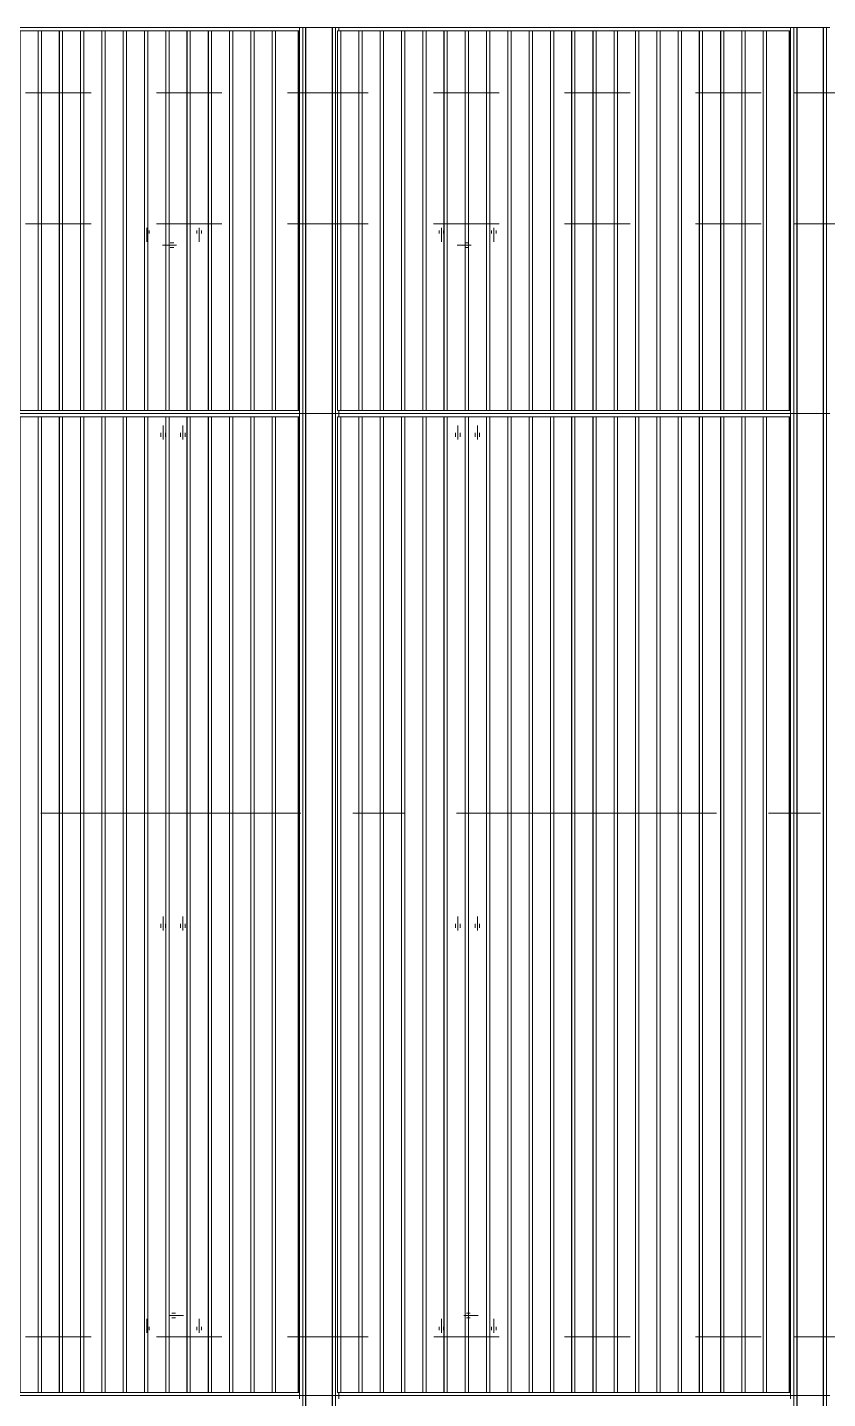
# Model space of a CAD drawing. Header units: millimetres. Extents: x -220592 to 404889, y -217665 to 38245.
# Drawn here: x -902.9 to -878.46, y -1472.79 to -1430.9 of the extents above; entities that cross this region are included whole.
import ezdxf

# ---------------------------------------------------------------- set-up
doc = ezdxf.new("R2010")
doc.units = ezdxf.units.MM
doc.linetypes.add('XKITLINE00', pattern=[0])
doc.linetypes.add('XKITLINE02', pattern=[4, 2, -2])
doc.layers.add('000 - 0_HIDE_OBJ_FRAMING_DEF_SUB_1', color=7, linetype='Continuous')
for name, color, linetype, lineweight in [('Bolt', 7, 'Continuous', 0), ('Part', 7, 'Continuous', 0), ('S-GRID', 7, 'Continuous', 0)]:
    doc.layers.add(name, color=color, linetype=linetype, lineweight=lineweight)

# ---------------------------------------------------------------- blocks, each defined once
blk = doc.blocks.new('*A5169')
at = {"layer": 'S-GRID', "color": 7, "linetype": 'XKITLINE00', "lineweight": 0}
for p, q in [((-91.382288, -21.823645), (-83.444788, -21.823645)), ((-81.857288, -21.823645), (-80.269788, -21.823645)), ((-78.682288, -21.823645), (-70.744788, -21.823645)), ((-69.157288, -21.823645), (-67.569788, -21.823645))]:
    blk.add_line(p, q, dxfattribs=at)
blk = doc.blocks.new('*A5170')
at = {"layer": 'S-GRID', "color": 7, "linetype": 'XKITLINE00', "lineweight": 0}
for p, q in [((-91.382288, -45.823645), (-83.444788, -45.823645)), ((-81.857288, -45.823645), (-80.269788, -45.823645)), ((-78.682288, -45.823645), (-70.744788, -45.823645)), ((-69.157288, -45.823645), (-67.569788, -45.823645))]:
    blk.add_line(p, q, dxfattribs=at)
blk = doc.blocks.new('*A5188')
at = {"layer": '000 - 0_HIDE_OBJ_FRAMING_DEF_SUB_1', "color": 7, "linetype": 'XKITLINE02', "lineweight": 0}
for p, q in [((-111.850241, -61.823645), (-83.384438, -61.823645)), ((-83.384195, -61.823645), (-68.384438, -61.823645)), ((-68.384195, -61.823645), (-53.384438, -61.823645))]:
    blk.add_line(p, q, dxfattribs=at)
at = {"layer": '000 - 0_HIDE_OBJ_FRAMING_DEF_SUB_1', "color": 7, "linetype": 'XKITLINE00', "lineweight": 0}
for p, q in [((-83.384438, -61.823645), (-83.384195, -61.823645)), ((-68.384438, -61.823645), (-68.384195, -61.823645))]:
    blk.add_line(p, q, dxfattribs=at)
blk = doc.blocks.new('*A5189')
at = {"layer": '000 - 0_HIDE_OBJ_FRAMING_DEF_SUB_1', "color": 7, "linetype": 'XKITLINE02', "lineweight": 0}
for p, q in [((-111.850241, -23.823645), (-83.384543, -23.823645)), ((-83.3843, -23.823645), (-68.384543, -23.823645)), ((-68.3843, -23.823645), (-53.384543, -23.823645)), ((-111.850241, -27.823645), (-83.384543, -27.823645)), ((-83.3843, -27.823645), (-68.384543, -27.823645)), ((-68.3843, -27.823645), (-53.384543, -27.823645))]:
    blk.add_line(p, q, dxfattribs=at)
at = {"layer": '000 - 0_HIDE_OBJ_FRAMING_DEF_SUB_1', "color": 7, "linetype": 'XKITLINE00', "lineweight": 0}
for p, q in [((-83.384543, -23.823645), (-83.3843, -23.823645)), ((-68.384543, -23.823645), (-68.3843, -23.823645)), ((-83.384543, -27.823645), (-83.3843, -27.823645)), ((-68.384543, -27.823645), (-68.3843, -27.823645))]:
    blk.add_line(p, q, dxfattribs=at)
blk = doc.blocks.new('*A5191')
at = {"layer": '000 - 0_HIDE_OBJ_FRAMING_DEF_SUB_1', "color": 7, "linetype": 'XKITLINE00', "lineweight": 0}
blk.add_line((-83.384543, -23.823645), (-83.3843, -23.823645), dxfattribs=at)
blk = doc.blocks.new('*A5264')
at = {"layer": 'Part', "color": 7, "linetype": 'XKITLINE00', "lineweight": 0}
for p, q in [((-68.484438, -63.623645), (-68.285062, -63.623645)), ((-68.384543, -86.323645), (-68.384543, -63.623645)), ((-68.384438, -63.623645), (-68.3843, -63.623645)), ((-68.3843, -86.323645), (-68.3843, -63.623645)), ((-68.2943, -86.323645), (-68.2943, -63.623645)), ((-68.288745, -86.323645), (-68.288745, -63.623645)), ((-68.285062, -86.323645), (-68.285062, -63.623645)), ((-68.284316, -63.623645), (-68.284957, -63.623645)), ((-68.284957, -63.623645), (-68.284316, -63.623645)), ((-68.284957, -63.623645), (-67.3843, -63.623645)), ((-68.284316, -86.323645), (-68.284316, -63.623645)), ((-67.484302, -86.323645), (-67.484302, -63.623645)), ((-67.482615, -86.323645), (-67.482615, -63.623645)), ((-67.478127, -86.323645), (-67.478127, -63.623645)), ((-67.3843, -63.623645), (-67.3843, -86.323645)), ((-67.384195, -63.623645), (-67.284324, -63.623645)), ((-68.484438, -86.323645), (-67.284324, -86.323645)), ((-68.3843, -86.323645), (-68.384543, -86.323645))]:
    blk.add_line(p, q, dxfattribs=at)
blk = doc.blocks.new('*A5286')
at = {"layer": 'Part', "color": 7, "linetype": 'XKITLINE00', "lineweight": 0}
for p, q in [((-83.484438, -63.623645), (-83.285062, -63.623645)), ((-83.384543, -86.323645), (-83.384543, -63.623645)), ((-83.384438, -63.623645), (-83.3843, -63.623645)), ((-83.3843, -86.323645), (-83.3843, -63.623645)), ((-83.2943, -86.323645), (-83.2943, -63.623645)), ((-83.288745, -86.323645), (-83.288745, -63.623645)), ((-83.285062, -86.323645), (-83.285062, -63.623645)), ((-83.284316, -63.623645), (-83.284957, -63.623645)), ((-83.284957, -63.623645), (-83.284316, -63.623645)), ((-83.284957, -63.623645), (-82.3843, -63.623645)), ((-83.284316, -86.323645), (-83.284316, -63.623645)), ((-82.484302, -86.323645), (-82.484302, -63.623645)), ((-82.482615, -86.323645), (-82.482615, -63.623645)), ((-82.478127, -86.323645), (-82.478127, -63.623645)), ((-82.3843, -63.623645), (-82.3843, -86.323645)), ((-82.384195, -63.623645), (-82.284324, -63.623645)), ((-83.484438, -86.323645), (-82.284324, -86.323645)), ((-83.3843, -86.323645), (-83.384543, -86.323645))]:
    blk.add_line(p, q, dxfattribs=at)
blk = doc.blocks.new('*A5667')
at = {"layer": 'Part', "color": 7, "linetype": 'XKITLINE00', "lineweight": 0}
for p, q in [((-92.119649, -21.923645), (-91.467181, -21.923645)), ((-92.119649, -21.923645), (-92.119649, -33.523645)), ((-92.117181, -33.523645), (-92.117181, -21.923645)), ((-92.01803, -33.523645), (-92.01803, -21.923645)), ((-92.119649, -33.523645), (-91.469649, -33.523645))]:
    blk.add_line(p, q, dxfattribs=at)
blk = doc.blocks.new('*A5668')
at = {"layer": 'Part', "color": 7, "linetype": 'XKITLINE00', "lineweight": 0}
for p, q in [((-91.469649, -21.923645), (-90.817181, -21.923645)), ((-91.469649, -21.923645), (-91.469649, -33.523645)), ((-91.467181, -33.523645), (-91.467181, -21.923645)), ((-91.36803, -33.523645), (-91.36803, -21.923645)), ((-91.469649, -33.523645), (-90.819649, -33.523645))]:
    blk.add_line(p, q, dxfattribs=at)
blk = doc.blocks.new('*A5669')
at = {"layer": 'Part', "color": 7, "linetype": 'XKITLINE00', "lineweight": 0}
for p, q in [((-90.819649, -21.923645), (-90.167181, -21.923645)), ((-90.819649, -21.923645), (-90.819649, -33.523645)), ((-90.817181, -33.523645), (-90.817181, -21.923645)), ((-90.71803, -33.523645), (-90.71803, -21.923645)), ((-90.819649, -33.523645), (-90.169649, -33.523645))]:
    blk.add_line(p, q, dxfattribs=at)
blk = doc.blocks.new('*A5670')
at = {"layer": 'Part', "color": 7, "linetype": 'XKITLINE00', "lineweight": 0}
for p, q in [((-90.169649, -21.923645), (-89.517181, -21.923645)), ((-90.169649, -21.923645), (-90.169649, -33.523645)), ((-90.167181, -33.523645), (-90.167181, -21.923645)), ((-90.06803, -33.523645), (-90.06803, -21.923645)), ((-90.169649, -33.523645), (-89.519649, -33.523645))]:
    blk.add_line(p, q, dxfattribs=at)
blk = doc.blocks.new('*A5671')
at = {"layer": 'Part', "color": 7, "linetype": 'XKITLINE00', "lineweight": 0}
for p, q in [((-89.519649, -21.923645), (-88.867181, -21.923645)), ((-89.519649, -21.923645), (-89.519649, -33.523645)), ((-89.517181, -33.523645), (-89.517181, -21.923645)), ((-89.41803, -33.523645), (-89.41803, -21.923645)), ((-89.519649, -33.523645), (-88.869649, -33.523645))]:
    blk.add_line(p, q, dxfattribs=at)
blk = doc.blocks.new('*A5674')
at = {"layer": 'Part', "color": 7, "linetype": 'XKITLINE00', "lineweight": 0}
for p, q in [((-84.319649, -21.923645), (-83.521784, -21.923645)), ((-84.319649, -33.523645), (-84.319649, -21.923645)), ((-84.317181, -33.523645), (-84.317181, -21.923645)), ((-84.21803, -33.523645), (-84.21803, -21.923645)), ((-83.521784, -33.523645), (-83.521784, -21.923645)), ((-83.521784, -21.923645), (-83.515315, -21.923645)), ((-83.515315, -33.523645), (-83.515315, -21.923645)), ((-83.515315, -21.923645), (-83.481827, -21.923645)), ((-83.481827, -33.523645), (-83.481827, -21.923645)), ((-83.521784, -33.523645), (-84.319649, -33.523645)), ((-83.515315, -33.523645), (-83.521784, -33.523645)), ((-83.515315, -33.523645), (-83.481827, -33.523645))]:
    blk.add_line(p, q, dxfattribs=at)
blk = doc.blocks.new('*A5675')
at = {"layer": 'Part', "color": 7, "linetype": 'XKITLINE00', "lineweight": 0}
for p, q in [((-84.969649, -21.923645), (-84.317181, -21.923645)), ((-84.969649, -21.923645), (-84.969649, -33.523645)), ((-84.967181, -33.523645), (-84.967181, -21.923645)), ((-84.86803, -33.523645), (-84.86803, -21.923645)), ((-84.969649, -33.523645), (-84.319649, -33.523645))]:
    blk.add_line(p, q, dxfattribs=at)
blk = doc.blocks.new('*A5676')
at = {"layer": 'Part', "color": 7, "linetype": 'XKITLINE00', "lineweight": 0}
for p, q in [((-85.619649, -21.923645), (-84.967181, -21.923645)), ((-85.619649, -21.923645), (-85.619649, -33.523645)), ((-85.617181, -33.523645), (-85.617181, -21.923645)), ((-85.51803, -33.523645), (-85.51803, -21.923645)), ((-85.619649, -33.523645), (-84.969649, -33.523645))]:
    blk.add_line(p, q, dxfattribs=at)
blk = doc.blocks.new('*A5677')
at = {"layer": 'Part', "color": 7, "linetype": 'XKITLINE00', "lineweight": 0}
for p, q in [((-86.269649, -21.923645), (-85.617181, -21.923645)), ((-86.269649, -21.923645), (-86.269649, -33.523645)), ((-86.267181, -33.523645), (-86.267181, -21.923645)), ((-86.16803, -33.523645), (-86.16803, -21.923645)), ((-86.269649, -33.523645), (-85.619649, -33.523645))]:
    blk.add_line(p, q, dxfattribs=at)
blk = doc.blocks.new('*A5678')
at = {"layer": 'Part', "color": 7, "linetype": 'XKITLINE00', "lineweight": 0}
for p, q in [((-86.919649, -21.923645), (-86.267181, -21.923645)), ((-86.919649, -21.923645), (-86.919649, -33.523645)), ((-86.917181, -33.523645), (-86.917181, -21.923645)), ((-86.81803, -33.523645), (-86.81803, -21.923645)), ((-86.919649, -33.523645), (-86.269649, -33.523645))]:
    blk.add_line(p, q, dxfattribs=at)
blk = doc.blocks.new('*A5679')
at = {"layer": 'Part', "color": 7, "linetype": 'XKITLINE00', "lineweight": 0}
for p, q in [((-87.569649, -21.923645), (-86.917181, -21.923645)), ((-87.569649, -21.923645), (-87.569649, -33.523645)), ((-87.567181, -33.523645), (-87.567181, -21.923645)), ((-87.46803, -33.523645), (-87.46803, -21.923645)), ((-87.569649, -33.523645), (-86.919649, -33.523645))]:
    blk.add_line(p, q, dxfattribs=at)
blk = doc.blocks.new('*A5680')
at = {"layer": 'Part', "color": 7, "linetype": 'XKITLINE00', "lineweight": 0}
for p, q in [((-88.219649, -21.923645), (-87.567181, -21.923645)), ((-88.219649, -21.923645), (-88.219649, -33.523645)), ((-88.217181, -33.523645), (-88.217181, -21.923645)), ((-88.11803, -33.523645), (-88.11803, -21.923645)), ((-88.219649, -33.523645), (-87.569649, -33.523645))]:
    blk.add_line(p, q, dxfattribs=at)
blk = doc.blocks.new('*A5681')
at = {"layer": 'Part', "color": 7, "linetype": 'XKITLINE00', "lineweight": 0}
for p, q in [((-88.869649, -21.923645), (-88.217181, -21.923645)), ((-88.869649, -21.923645), (-88.869649, -33.523645)), ((-88.867181, -33.523645), (-88.867181, -21.923645)), ((-88.76803, -33.523645), (-88.76803, -21.923645)), ((-88.869649, -33.523645), (-88.219649, -33.523645))]:
    blk.add_line(p, q, dxfattribs=at)
blk = doc.blocks.new('*A5682')
at = {"layer": 'Part', "color": 7, "linetype": 'XKITLINE00', "lineweight": 0}
for p, q in [((-82.319649, -21.923645), (-81.667181, -21.923645)), ((-82.319649, -21.923645), (-82.319649, -33.523645)), ((-82.317181, -33.523645), (-82.317181, -21.923645)), ((-82.21803, -33.523645), (-82.21803, -21.923645)), ((-82.319649, -33.523645), (-81.669649, -33.523645))]:
    blk.add_line(p, q, dxfattribs=at)
blk = doc.blocks.new('*A5683')
at = {"layer": 'Part', "color": 7, "linetype": 'XKITLINE00', "lineweight": 0}
for p, q in [((-81.669649, -21.923645), (-81.017181, -21.923645)), ((-81.669649, -21.923645), (-81.669649, -33.523645)), ((-81.667181, -33.523645), (-81.667181, -21.923645)), ((-81.56803, -33.523645), (-81.56803, -21.923645)), ((-81.669649, -33.523645), (-81.019649, -33.523645))]:
    blk.add_line(p, q, dxfattribs=at)
blk = doc.blocks.new('*A5684')
at = {"layer": 'Part', "color": 7, "linetype": 'XKITLINE00', "lineweight": 0}
for p, q in [((-81.019649, -21.923645), (-80.367181, -21.923645)), ((-81.019649, -21.923645), (-81.019649, -33.523645)), ((-81.017181, -33.523645), (-81.017181, -21.923645)), ((-80.91803, -33.523645), (-80.91803, -21.923645)), ((-81.019649, -33.523645), (-80.369649, -33.523645))]:
    blk.add_line(p, q, dxfattribs=at)
blk = doc.blocks.new('*A5685')
at = {"layer": 'Part', "color": 7, "linetype": 'XKITLINE00', "lineweight": 0}
for p, q in [((-80.369649, -21.923645), (-79.717181, -21.923645)), ((-80.369649, -21.923645), (-80.369649, -33.523645)), ((-80.367181, -33.523645), (-80.367181, -21.923645)), ((-80.26803, -33.523645), (-80.26803, -21.923645)), ((-80.369649, -33.523645), (-79.719649, -33.523645))]:
    blk.add_line(p, q, dxfattribs=at)
blk = doc.blocks.new('*A5686')
at = {"layer": 'Part', "color": 7, "linetype": 'XKITLINE00', "lineweight": 0}
for p, q in [((-79.719649, -21.923645), (-79.067181, -21.923645)), ((-79.719649, -21.923645), (-79.719649, -33.523645)), ((-79.717181, -33.523645), (-79.717181, -21.923645)), ((-79.61803, -33.523645), (-79.61803, -21.923645)), ((-79.719649, -33.523645), (-79.069649, -33.523645))]:
    blk.add_line(p, q, dxfattribs=at)
blk = doc.blocks.new('*A5687')
at = {"layer": 'Part', "color": 7, "linetype": 'XKITLINE00', "lineweight": 0}
for p, q in [((-79.069649, -21.923645), (-78.417181, -21.923645)), ((-79.069649, -21.923645), (-79.069649, -33.523645)), ((-79.067181, -33.523645), (-79.067181, -21.923645)), ((-78.96803, -33.523645), (-78.96803, -21.923645)), ((-79.069649, -33.523645), (-78.419649, -33.523645))]:
    blk.add_line(p, q, dxfattribs=at)
blk = doc.blocks.new('*A5688')
at = {"layer": 'Part', "color": 7, "linetype": 'XKITLINE00', "lineweight": 0}
for p, q in [((-78.419649, -21.923645), (-77.767181, -21.923645)), ((-78.419649, -21.923645), (-78.419649, -33.523645)), ((-78.417181, -33.523645), (-78.417181, -21.923645)), ((-78.31803, -33.523645), (-78.31803, -21.923645)), ((-78.419649, -33.523645), (-77.769649, -33.523645))]:
    blk.add_line(p, q, dxfattribs=at)
blk = doc.blocks.new('*A5689')
at = {"layer": 'Part', "color": 7, "linetype": 'XKITLINE00', "lineweight": 0}
for p, q in [((-77.769649, -21.923645), (-77.117181, -21.923645)), ((-77.769649, -21.923645), (-77.769649, -33.523645)), ((-77.767181, -33.523645), (-77.767181, -21.923645)), ((-77.66803, -33.523645), (-77.66803, -21.923645)), ((-77.769649, -33.523645), (-77.119649, -33.523645))]:
    blk.add_line(p, q, dxfattribs=at)
blk = doc.blocks.new('*A5690')
at = {"layer": 'Part', "color": 7, "linetype": 'XKITLINE00', "lineweight": 0}
for p, q in [((-77.119649, -21.923645), (-76.467181, -21.923645)), ((-77.119649, -21.923645), (-77.119649, -33.523645)), ((-77.117181, -33.523645), (-77.117181, -21.923645)), ((-77.01803, -33.523645), (-77.01803, -21.923645)), ((-77.119649, -33.523645), (-76.469649, -33.523645))]:
    blk.add_line(p, q, dxfattribs=at)
blk = doc.blocks.new('*A5691')
at = {"layer": 'Part', "color": 7, "linetype": 'XKITLINE00', "lineweight": 0}
for p, q in [((-76.469649, -21.923645), (-75.817181, -21.923645)), ((-76.469649, -21.923645), (-76.469649, -33.523645)), ((-76.467181, -33.523645), (-76.467181, -21.923645)), ((-76.36803, -33.523645), (-76.36803, -21.923645)), ((-76.469649, -33.523645), (-75.819649, -33.523645))]:
    blk.add_line(p, q, dxfattribs=at)
blk = doc.blocks.new('*A5692')
at = {"layer": 'Part', "color": 7, "linetype": 'XKITLINE00', "lineweight": 0}
for p, q in [((-75.819649, -21.923645), (-75.167181, -21.923645)), ((-75.819649, -21.923645), (-75.819649, -33.523645)), ((-75.817181, -33.523645), (-75.817181, -21.923645)), ((-75.71803, -33.523645), (-75.71803, -21.923645)), ((-75.819649, -33.523645), (-75.169649, -33.523645))]:
    blk.add_line(p, q, dxfattribs=at)
blk = doc.blocks.new('*A5693')
at = {"layer": 'Part', "color": 7, "linetype": 'XKITLINE00', "lineweight": 0}
for p, q in [((-75.169649, -21.923645), (-74.517181, -21.923645)), ((-75.169649, -21.923645), (-75.169649, -33.523645)), ((-75.167181, -33.523645), (-75.167181, -21.923645)), ((-75.06803, -33.523645), (-75.06803, -21.923645)), ((-75.169649, -33.523645), (-74.519649, -33.523645))]:
    blk.add_line(p, q, dxfattribs=at)
blk = doc.blocks.new('*A5694')
at = {"layer": 'Part', "color": 7, "linetype": 'XKITLINE00', "lineweight": 0}
for p, q in [((-74.519649, -21.923645), (-73.867181, -21.923645)), ((-74.519649, -21.923645), (-74.519649, -33.523645)), ((-74.517181, -33.523645), (-74.517181, -21.923645)), ((-74.41803, -33.523645), (-74.41803, -21.923645)), ((-74.519649, -33.523645), (-73.869649, -33.523645))]:
    blk.add_line(p, q, dxfattribs=at)
blk = doc.blocks.new('*A5695')
at = {"layer": 'Part', "color": 7, "linetype": 'XKITLINE00', "lineweight": 0}
for p, q in [((-73.869649, -21.923645), (-73.217181, -21.923645)), ((-73.869649, -21.923645), (-73.869649, -33.523645)), ((-73.867181, -33.523645), (-73.867181, -21.923645)), ((-73.76803, -33.523645), (-73.76803, -21.923645)), ((-73.869649, -33.523645), (-73.219649, -33.523645))]:
    blk.add_line(p, q, dxfattribs=at)
blk = doc.blocks.new('*A5696')
at = {"layer": 'Part', "color": 7, "linetype": 'XKITLINE00', "lineweight": 0}
for p, q in [((-73.219649, -21.923645), (-72.567181, -21.923645)), ((-73.219649, -21.923645), (-73.219649, -33.523645)), ((-73.217181, -33.523645), (-73.217181, -21.923645)), ((-73.11803, -33.523645), (-73.11803, -21.923645)), ((-73.219649, -33.523645), (-72.569649, -33.523645))]:
    blk.add_line(p, q, dxfattribs=at)
blk = doc.blocks.new('*A5697')
at = {"layer": 'Part', "color": 7, "linetype": 'XKITLINE00', "lineweight": 0}
for p, q in [((-72.569649, -21.923645), (-71.917181, -21.923645)), ((-72.569649, -21.923645), (-72.569649, -33.523645)), ((-72.567181, -33.523645), (-72.567181, -21.923645)), ((-72.46803, -33.523645), (-72.46803, -21.923645)), ((-72.569649, -33.523645), (-71.919649, -33.523645))]:
    blk.add_line(p, q, dxfattribs=at)
blk = doc.blocks.new('*A5698')
at = {"layer": 'Part', "color": 7, "linetype": 'XKITLINE00', "lineweight": 0}
for p, q in [((-71.919649, -21.923645), (-71.267181, -21.923645)), ((-71.919649, -21.923645), (-71.919649, -33.523645)), ((-71.917181, -33.523645), (-71.917181, -21.923645)), ((-71.81803, -33.523645), (-71.81803, -21.923645)), ((-71.919649, -33.523645), (-71.269649, -33.523645))]:
    blk.add_line(p, q, dxfattribs=at)
blk = doc.blocks.new('*A5699')
at = {"layer": 'Part', "color": 7, "linetype": 'XKITLINE00', "lineweight": 0}
for p, q in [((-71.269649, -21.923645), (-70.617181, -21.923645)), ((-71.269649, -21.923645), (-71.269649, -33.523645)), ((-71.267181, -33.523645), (-71.267181, -21.923645)), ((-71.16803, -33.523645), (-71.16803, -21.923645)), ((-71.269649, -33.523645), (-70.619649, -33.523645))]:
    blk.add_line(p, q, dxfattribs=at)
blk = doc.blocks.new('*A5700')
at = {"layer": 'Part', "color": 7, "linetype": 'XKITLINE00', "lineweight": 0}
for p, q in [((-70.619649, -21.923645), (-69.967181, -21.923645)), ((-70.619649, -21.923645), (-70.619649, -33.523645)), ((-70.617181, -33.523645), (-70.617181, -21.923645)), ((-70.51803, -33.523645), (-70.51803, -21.923645)), ((-70.619649, -33.523645), (-69.969649, -33.523645))]:
    blk.add_line(p, q, dxfattribs=at)
blk = doc.blocks.new('*A5701')
at = {"layer": 'Part', "color": 7, "linetype": 'XKITLINE00', "lineweight": 0}
for p, q in [((-69.969649, -21.923645), (-69.317181, -21.923645)), ((-69.969649, -21.923645), (-69.969649, -33.523645)), ((-69.967181, -33.523645), (-69.967181, -21.923645)), ((-69.86803, -33.523645), (-69.86803, -21.923645)), ((-69.969649, -33.523645), (-69.319649, -33.523645))]:
    blk.add_line(p, q, dxfattribs=at)
blk = doc.blocks.new('*A5702')
at = {"layer": 'Part', "color": 7, "linetype": 'XKITLINE00', "lineweight": 0}
for p, q in [((-83.484438, -21.823645), (-82.284324, -21.823645)), ((-83.384543, -21.823645), (-83.3843, -21.823645)), ((-83.384543, -33.623645), (-83.384543, -21.823645)), ((-83.3843, -33.623645), (-83.3843, -21.823645)), ((-83.2943, -33.623645), (-83.2943, -21.823645)), ((-83.288745, -33.623645), (-83.288745, -21.823645)), ((-83.285062, -33.623645), (-83.285062, -21.823645)), ((-83.284316, -21.823645), (-83.284316, -33.623645)), ((-82.484302, -33.623645), (-82.484302, -21.823645)), ((-82.482615, -33.623645), (-82.482615, -21.823645)), ((-82.478127, -33.623645), (-82.478127, -21.823645)), ((-82.3843, -33.623645), (-82.3843, -21.823645)), ((-83.484438, -33.623645), (-83.285062, -33.623645)), ((-83.384438, -33.623645), (-83.3843, -33.623645)), ((-83.284316, -33.623645), (-83.284957, -33.623645)), ((-83.284957, -33.623645), (-83.284316, -33.623645)), ((-83.284957, -33.623645), (-82.3843, -33.623645)), ((-82.384195, -33.623645), (-82.284324, -33.623645))]:
    blk.add_line(p, q, dxfattribs=at)
blk = doc.blocks.new('*A5703')
at = {"layer": 'Part', "color": 7, "linetype": 'XKITLINE00', "lineweight": 0}
for p, q in [((-69.319649, -21.923645), (-68.521784, -21.923645)), ((-69.319649, -33.523645), (-69.319649, -21.923645)), ((-69.317181, -33.523645), (-69.317181, -21.923645)), ((-69.21803, -33.523645), (-69.21803, -21.923645)), ((-68.521784, -33.523645), (-68.521784, -21.923645)), ((-68.521784, -21.923645), (-68.515315, -21.923645)), ((-68.515315, -33.523645), (-68.515315, -21.923645)), ((-68.515315, -21.923645), (-68.481827, -21.923645)), ((-68.481827, -33.523645), (-68.481827, -21.923645)), ((-68.521784, -33.523645), (-69.319649, -33.523645)), ((-68.515315, -33.523645), (-68.521784, -33.523645)), ((-68.515315, -33.523645), (-68.481827, -33.523645))]:
    blk.add_line(p, q, dxfattribs=at)
blk = doc.blocks.new('*A5728')
at = {"layer": 'Part', "color": 7, "linetype": 'XKITLINE00', "lineweight": 0}
for p, q in [((-68.484438, -21.823645), (-67.284324, -21.823645)), ((-68.384543, -21.823645), (-68.3843, -21.823645)), ((-68.384543, -33.623645), (-68.384543, -21.823645)), ((-68.3843, -33.623645), (-68.3843, -21.823645)), ((-68.2943, -33.623645), (-68.2943, -21.823645)), ((-68.288745, -33.623645), (-68.288745, -21.823645)), ((-68.285062, -33.623645), (-68.285062, -21.823645)), ((-68.284316, -21.823645), (-68.284316, -33.623645)), ((-67.484302, -33.623645), (-67.484302, -21.823645)), ((-67.482615, -33.623645), (-67.482615, -21.823645)), ((-67.478127, -33.623645), (-67.478127, -21.823645)), ((-67.3843, -33.623645), (-67.3843, -21.823645)), ((-68.484438, -33.623645), (-68.285062, -33.623645)), ((-68.384438, -33.623645), (-68.3843, -33.623645)), ((-68.284316, -33.623645), (-68.284957, -33.623645)), ((-68.284957, -33.623645), (-68.284316, -33.623645)), ((-68.284957, -33.623645), (-67.3843, -33.623645)), ((-67.384195, -33.623645), (-67.284324, -33.623645))]:
    blk.add_line(p, q, dxfattribs=at)
blk = doc.blocks.new('*A5803')
at = {"layer": 'Part', "color": 7, "linetype": 'XKITLINE00', "lineweight": 0}
for p, q in [((-82.284324, -63.623645), (-82.284324, -63.523645)), ((-68.484438, -63.623645), (-82.284324, -63.623645)), ((-68.484438, -63.523645), (-68.484438, -63.623645))]:
    blk.add_line(p, q, dxfattribs=at)
blk = doc.blocks.new('*A5804')
at = {"layer": 'Part', "color": 7, "linetype": 'XKITLINE00', "lineweight": 0}
for p, q in [((-68.484438, -63.623645), (-82.284324, -63.623645)), ((-82.284324, -63.623645), (-82.284324, -63.723645)), ((-68.484438, -63.723645), (-68.484438, -63.623645))]:
    blk.add_line(p, q, dxfattribs=at)
blk = doc.blocks.new('*A5820')
at = {"layer": 'Part', "color": 7, "linetype": 'XKITLINE00', "lineweight": 0}
for p, q in [((-92.119649, -33.723645), (-91.467181, -33.723645)), ((-92.119649, -33.723645), (-92.119649, -63.523645)), ((-92.117181, -63.523645), (-92.117181, -33.723645)), ((-92.01803, -63.523645), (-92.01803, -33.723645)), ((-92.119649, -63.523645), (-91.469649, -63.523645))]:
    blk.add_line(p, q, dxfattribs=at)
blk = doc.blocks.new('*A5821')
at = {"layer": 'Part', "color": 7, "linetype": 'XKITLINE00', "lineweight": 0}
for p, q in [((-91.469649, -33.723645), (-90.817181, -33.723645)), ((-91.469649, -33.723645), (-91.469649, -63.523645)), ((-91.467181, -63.523645), (-91.467181, -33.723645)), ((-91.36803, -63.523645), (-91.36803, -33.723645)), ((-91.469649, -63.523645), (-90.819649, -63.523645))]:
    blk.add_line(p, q, dxfattribs=at)
blk = doc.blocks.new('*A5822')
at = {"layer": 'Part', "color": 7, "linetype": 'XKITLINE00', "lineweight": 0}
for p, q in [((-90.819649, -33.723645), (-90.167181, -33.723645)), ((-90.819649, -33.723645), (-90.819649, -63.523645)), ((-90.817181, -63.523645), (-90.817181, -33.723645)), ((-90.71803, -63.523645), (-90.71803, -33.723645)), ((-90.819649, -63.523645), (-90.169649, -63.523645))]:
    blk.add_line(p, q, dxfattribs=at)
blk = doc.blocks.new('*A5823')
at = {"layer": 'Part', "color": 7, "linetype": 'XKITLINE00', "lineweight": 0}
for p, q in [((-90.169649, -33.723645), (-89.517181, -33.723645)), ((-90.169649, -33.723645), (-90.169649, -63.523645)), ((-90.167181, -63.523645), (-90.167181, -33.723645)), ((-90.06803, -63.523645), (-90.06803, -33.723645)), ((-90.169649, -63.523645), (-89.519649, -63.523645))]:
    blk.add_line(p, q, dxfattribs=at)
blk = doc.blocks.new('*A5824')
at = {"layer": 'Part', "color": 7, "linetype": 'XKITLINE00', "lineweight": 0}
for p, q in [((-89.519649, -33.723645), (-88.867181, -33.723645)), ((-89.519649, -33.723645), (-89.519649, -63.523645)), ((-89.517181, -63.523645), (-89.517181, -33.723645)), ((-89.41803, -63.523645), (-89.41803, -33.723645)), ((-89.519649, -63.523645), (-88.869649, -63.523645))]:
    blk.add_line(p, q, dxfattribs=at)
blk = doc.blocks.new('*A5826')
at = {"layer": 'Part', "color": 7, "linetype": 'XKITLINE00', "lineweight": 0}
for p, q in [((-88.869649, -33.723645), (-88.217181, -33.723645)), ((-88.869649, -33.723645), (-88.869649, -63.523645)), ((-88.867181, -63.523645), (-88.867181, -33.723645)), ((-88.76803, -63.523645), (-88.76803, -33.723645)), ((-88.869649, -63.523645), (-88.219649, -63.523645))]:
    blk.add_line(p, q, dxfattribs=at)
blk = doc.blocks.new('*A5827')
at = {"layer": 'Part', "color": 7, "linetype": 'XKITLINE00', "lineweight": 0}
for p, q in [((-88.219649, -33.723645), (-87.567181, -33.723645)), ((-88.219649, -33.723645), (-88.219649, -63.523645)), ((-88.217181, -63.523645), (-88.217181, -33.723645)), ((-88.11803, -63.523645), (-88.11803, -33.723645)), ((-88.219649, -63.523645), (-87.569649, -63.523645))]:
    blk.add_line(p, q, dxfattribs=at)
blk = doc.blocks.new('*A5828')
at = {"layer": 'Part', "color": 7, "linetype": 'XKITLINE00', "lineweight": 0}
for p, q in [((-87.569649, -33.723645), (-86.917181, -33.723645)), ((-87.569649, -33.723645), (-87.569649, -63.523645)), ((-87.567181, -63.523645), (-87.567181, -33.723645)), ((-87.46803, -63.523645), (-87.46803, -33.723645)), ((-87.569649, -63.523645), (-86.919649, -63.523645))]:
    blk.add_line(p, q, dxfattribs=at)
blk = doc.blocks.new('*A5829')
at = {"layer": 'Part', "color": 7, "linetype": 'XKITLINE00', "lineweight": 0}
for p, q in [((-86.919649, -33.723645), (-86.267181, -33.723645)), ((-86.919649, -33.723645), (-86.919649, -63.523645)), ((-86.917181, -63.523645), (-86.917181, -33.723645)), ((-86.81803, -63.523645), (-86.81803, -33.723645)), ((-86.919649, -63.523645), (-86.269649, -63.523645))]:
    blk.add_line(p, q, dxfattribs=at)
blk = doc.blocks.new('*A5830')
at = {"layer": 'Part', "color": 7, "linetype": 'XKITLINE00', "lineweight": 0}
for p, q in [((-86.269649, -33.723645), (-85.617181, -33.723645)), ((-86.269649, -33.723645), (-86.269649, -63.523645)), ((-86.267181, -63.523645), (-86.267181, -33.723645)), ((-86.16803, -63.523645), (-86.16803, -33.723645)), ((-86.269649, -63.523645), (-85.619649, -63.523645))]:
    blk.add_line(p, q, dxfattribs=at)
blk = doc.blocks.new('*A5831')
at = {"layer": 'Part', "color": 7, "linetype": 'XKITLINE00', "lineweight": 0}
for p, q in [((-85.619649, -33.723645), (-84.967181, -33.723645)), ((-85.619649, -33.723645), (-85.619649, -63.523645)), ((-85.617181, -63.523645), (-85.617181, -33.723645)), ((-85.51803, -63.523645), (-85.51803, -33.723645)), ((-85.619649, -63.523645), (-84.969649, -63.523645))]:
    blk.add_line(p, q, dxfattribs=at)
blk = doc.blocks.new('*A5832')
at = {"layer": 'Part', "color": 7, "linetype": 'XKITLINE00', "lineweight": 0}
for p, q in [((-84.969649, -33.723645), (-84.317181, -33.723645)), ((-84.969649, -33.723645), (-84.969649, -63.523645)), ((-84.967181, -63.523645), (-84.967181, -33.723645)), ((-84.86803, -63.523645), (-84.86803, -33.723645)), ((-84.969649, -63.523645), (-84.319649, -63.523645))]:
    blk.add_line(p, q, dxfattribs=at)
blk = doc.blocks.new('*A5833')
at = {"layer": 'Part', "color": 7, "linetype": 'XKITLINE00', "lineweight": 0}
for p, q in [((-84.319649, -33.723645), (-83.521784, -33.723645)), ((-84.319649, -63.523645), (-84.319649, -33.723645)), ((-84.317181, -63.523645), (-84.317181, -33.723645)), ((-84.21803, -63.523645), (-84.21803, -33.723645)), ((-83.521784, -63.523645), (-83.521784, -33.723645)), ((-83.521784, -33.723645), (-83.515315, -33.723645)), ((-83.515315, -63.523645), (-83.515315, -33.723645)), ((-83.515315, -33.723645), (-83.481827, -33.723645)), ((-83.481827, -63.523645), (-83.481827, -33.723645)), ((-83.521784, -63.523645), (-84.319649, -63.523645)), ((-83.515315, -63.523645), (-83.521784, -63.523645)), ((-83.515315, -63.523645), (-83.481827, -63.523645))]:
    blk.add_line(p, q, dxfattribs=at)
blk = doc.blocks.new('*A5834')
at = {"layer": 'Part', "color": 7, "linetype": 'XKITLINE00', "lineweight": 0}
for p, q in [((-82.319649, -33.723645), (-81.667181, -33.723645)), ((-82.319649, -33.723645), (-82.319649, -63.523645)), ((-82.317181, -63.523645), (-82.317181, -33.723645)), ((-82.21803, -63.523645), (-82.21803, -33.723645)), ((-82.319649, -63.523645), (-81.669649, -63.523645))]:
    blk.add_line(p, q, dxfattribs=at)
blk = doc.blocks.new('*A5835')
at = {"layer": 'Part', "color": 7, "linetype": 'XKITLINE00', "lineweight": 0}
for p, q in [((-81.669649, -33.723645), (-81.017181, -33.723645)), ((-81.669649, -33.723645), (-81.669649, -63.523645)), ((-81.667181, -63.523645), (-81.667181, -33.723645)), ((-81.56803, -63.523645), (-81.56803, -33.723645)), ((-81.669649, -63.523645), (-81.019649, -63.523645))]:
    blk.add_line(p, q, dxfattribs=at)
blk = doc.blocks.new('*A5836')
at = {"layer": 'Part', "color": 7, "linetype": 'XKITLINE00', "lineweight": 0}
for p, q in [((-81.019649, -33.723645), (-80.367181, -33.723645)), ((-81.019649, -33.723645), (-81.019649, -63.523645)), ((-81.017181, -63.523645), (-81.017181, -33.723645)), ((-80.91803, -63.523645), (-80.91803, -33.723645)), ((-81.019649, -63.523645), (-80.369649, -63.523645))]:
    blk.add_line(p, q, dxfattribs=at)
blk = doc.blocks.new('*A5837')
at = {"layer": 'Part', "color": 7, "linetype": 'XKITLINE00', "lineweight": 0}
for p, q in [((-80.369649, -33.723645), (-79.717181, -33.723645)), ((-80.369649, -33.723645), (-80.369649, -63.523645)), ((-80.367181, -63.523645), (-80.367181, -33.723645)), ((-80.26803, -63.523645), (-80.26803, -33.723645)), ((-80.369649, -63.523645), (-79.719649, -63.523645))]:
    blk.add_line(p, q, dxfattribs=at)
blk = doc.blocks.new('*A5838')
at = {"layer": 'Part', "color": 7, "linetype": 'XKITLINE00', "lineweight": 0}
for p, q in [((-79.719649, -33.723645), (-79.067181, -33.723645)), ((-79.719649, -33.723645), (-79.719649, -63.523645)), ((-79.717181, -63.523645), (-79.717181, -33.723645)), ((-79.61803, -63.523645), (-79.61803, -33.723645)), ((-79.719649, -63.523645), (-79.069649, -63.523645))]:
    blk.add_line(p, q, dxfattribs=at)
blk = doc.blocks.new('*A5839')
at = {"layer": 'Part', "color": 7, "linetype": 'XKITLINE00', "lineweight": 0}
for p, q in [((-79.069649, -33.723645), (-78.417181, -33.723645)), ((-79.069649, -33.723645), (-79.069649, -63.523645)), ((-79.067181, -63.523645), (-79.067181, -33.723645)), ((-78.96803, -63.523645), (-78.96803, -33.723645)), ((-79.069649, -63.523645), (-78.419649, -63.523645))]:
    blk.add_line(p, q, dxfattribs=at)
blk = doc.blocks.new('*A5840')
at = {"layer": 'Part', "color": 7, "linetype": 'XKITLINE00', "lineweight": 0}
for p, q in [((-78.419649, -33.723645), (-77.767181, -33.723645)), ((-78.419649, -33.723645), (-78.419649, -63.523645)), ((-78.417181, -63.523645), (-78.417181, -33.723645)), ((-78.31803, -63.523645), (-78.31803, -33.723645)), ((-78.419649, -63.523645), (-77.769649, -63.523645))]:
    blk.add_line(p, q, dxfattribs=at)
blk = doc.blocks.new('*A5841')
at = {"layer": 'Part', "color": 7, "linetype": 'XKITLINE00', "lineweight": 0}
for p, q in [((-77.769649, -33.723645), (-77.117181, -33.723645)), ((-77.769649, -33.723645), (-77.769649, -63.523645)), ((-77.767181, -63.523645), (-77.767181, -33.723645)), ((-77.66803, -63.523645), (-77.66803, -33.723645)), ((-77.769649, -63.523645), (-77.119649, -63.523645))]:
    blk.add_line(p, q, dxfattribs=at)
blk = doc.blocks.new('*A5842')
at = {"layer": 'Part', "color": 7, "linetype": 'XKITLINE00', "lineweight": 0}
for p, q in [((-77.119649, -33.723645), (-76.467181, -33.723645)), ((-77.119649, -33.723645), (-77.119649, -63.523645)), ((-77.117181, -63.523645), (-77.117181, -33.723645)), ((-77.01803, -63.523645), (-77.01803, -33.723645)), ((-77.119649, -63.523645), (-76.469649, -63.523645))]:
    blk.add_line(p, q, dxfattribs=at)
blk = doc.blocks.new('*A5843')
at = {"layer": 'Part', "color": 7, "linetype": 'XKITLINE00', "lineweight": 0}
for p, q in [((-76.469649, -33.723645), (-75.817181, -33.723645)), ((-76.469649, -33.723645), (-76.469649, -63.523645)), ((-76.467181, -63.523645), (-76.467181, -33.723645)), ((-76.36803, -63.523645), (-76.36803, -33.723645)), ((-76.469649, -63.523645), (-75.819649, -63.523645))]:
    blk.add_line(p, q, dxfattribs=at)
blk = doc.blocks.new('*A5844')
at = {"layer": 'Part', "color": 7, "linetype": 'XKITLINE00', "lineweight": 0}
for p, q in [((-75.819649, -33.723645), (-75.167181, -33.723645)), ((-75.819649, -33.723645), (-75.819649, -63.523645)), ((-75.817181, -63.523645), (-75.817181, -33.723645)), ((-75.71803, -63.523645), (-75.71803, -33.723645)), ((-75.819649, -63.523645), (-75.169649, -63.523645))]:
    blk.add_line(p, q, dxfattribs=at)
blk = doc.blocks.new('*A5845')
at = {"layer": 'Part', "color": 7, "linetype": 'XKITLINE00', "lineweight": 0}
for p, q in [((-75.169649, -33.723645), (-74.517181, -33.723645)), ((-75.169649, -33.723645), (-75.169649, -63.523645)), ((-75.167181, -63.523645), (-75.167181, -33.723645)), ((-75.06803, -63.523645), (-75.06803, -33.723645)), ((-75.169649, -63.523645), (-74.519649, -63.523645))]:
    blk.add_line(p, q, dxfattribs=at)
blk = doc.blocks.new('*A5846')
at = {"layer": 'Part', "color": 7, "linetype": 'XKITLINE00', "lineweight": 0}
for p, q in [((-74.519649, -33.723645), (-73.867181, -33.723645)), ((-74.519649, -33.723645), (-74.519649, -63.523645)), ((-74.517181, -63.523645), (-74.517181, -33.723645)), ((-74.41803, -63.523645), (-74.41803, -33.723645)), ((-74.519649, -63.523645), (-73.869649, -63.523645))]:
    blk.add_line(p, q, dxfattribs=at)
blk = doc.blocks.new('*A5847')
at = {"layer": 'Part', "color": 7, "linetype": 'XKITLINE00', "lineweight": 0}
for p, q in [((-73.869649, -33.723645), (-73.217181, -33.723645)), ((-73.869649, -33.723645), (-73.869649, -63.523645)), ((-73.867181, -63.523645), (-73.867181, -33.723645)), ((-73.76803, -63.523645), (-73.76803, -33.723645)), ((-73.869649, -63.523645), (-73.219649, -63.523645))]:
    blk.add_line(p, q, dxfattribs=at)
blk = doc.blocks.new('*A5848')
at = {"layer": 'Part', "color": 7, "linetype": 'XKITLINE00', "lineweight": 0}
for p, q in [((-73.219649, -33.723645), (-72.567181, -33.723645)), ((-73.219649, -33.723645), (-73.219649, -63.523645)), ((-73.217181, -63.523645), (-73.217181, -33.723645)), ((-73.11803, -63.523645), (-73.11803, -33.723645)), ((-73.219649, -63.523645), (-72.569649, -63.523645))]:
    blk.add_line(p, q, dxfattribs=at)
blk = doc.blocks.new('*A5849')
at = {"layer": 'Part', "color": 7, "linetype": 'XKITLINE00', "lineweight": 0}
for p, q in [((-72.569649, -33.723645), (-71.917181, -33.723645)), ((-72.569649, -33.723645), (-72.569649, -63.523645)), ((-72.567181, -63.523645), (-72.567181, -33.723645)), ((-72.46803, -63.523645), (-72.46803, -33.723645)), ((-72.569649, -63.523645), (-71.919649, -63.523645))]:
    blk.add_line(p, q, dxfattribs=at)
blk = doc.blocks.new('*A5850')
at = {"layer": 'Part', "color": 7, "linetype": 'XKITLINE00', "lineweight": 0}
for p, q in [((-71.919649, -33.723645), (-71.267181, -33.723645)), ((-71.919649, -33.723645), (-71.919649, -63.523645)), ((-71.917181, -63.523645), (-71.917181, -33.723645)), ((-71.81803, -63.523645), (-71.81803, -33.723645)), ((-71.919649, -63.523645), (-71.269649, -63.523645))]:
    blk.add_line(p, q, dxfattribs=at)
blk = doc.blocks.new('*A5851')
at = {"layer": 'Part', "color": 7, "linetype": 'XKITLINE00', "lineweight": 0}
for p, q in [((-71.269649, -33.723645), (-70.617181, -33.723645)), ((-71.269649, -33.723645), (-71.269649, -63.523645)), ((-71.267181, -63.523645), (-71.267181, -33.723645)), ((-71.16803, -63.523645), (-71.16803, -33.723645)), ((-71.269649, -63.523645), (-70.619649, -63.523645))]:
    blk.add_line(p, q, dxfattribs=at)
blk = doc.blocks.new('*A5852')
at = {"layer": 'Part', "color": 7, "linetype": 'XKITLINE00', "lineweight": 0}
for p, q in [((-70.619649, -33.723645), (-69.967181, -33.723645)), ((-70.619649, -33.723645), (-70.619649, -63.523645)), ((-70.617181, -63.523645), (-70.617181, -33.723645)), ((-70.51803, -63.523645), (-70.51803, -33.723645)), ((-70.619649, -63.523645), (-69.969649, -63.523645))]:
    blk.add_line(p, q, dxfattribs=at)
blk = doc.blocks.new('*A5853')
at = {"layer": 'Part', "color": 7, "linetype": 'XKITLINE00', "lineweight": 0}
for p, q in [((-69.969649, -33.723645), (-69.317181, -33.723645)), ((-69.969649, -33.723645), (-69.969649, -63.523645)), ((-69.967181, -63.523645), (-69.967181, -33.723645)), ((-69.86803, -63.523645), (-69.86803, -33.723645)), ((-69.969649, -63.523645), (-69.319649, -63.523645))]:
    blk.add_line(p, q, dxfattribs=at)
blk = doc.blocks.new('*A5854')
at = {"layer": 'Part', "color": 7, "linetype": 'XKITLINE00', "lineweight": 0}
for p, q in [((-83.384438, -33.623645), (-83.3843, -33.623645)), ((-83.384438, -63.623645), (-83.384438, -33.623645)), ((-83.384195, -63.623645), (-83.384195, -33.623645)), ((-83.294195, -33.623645), (-83.288745, -33.623645)), ((-83.294195, -63.623645), (-83.294195, -33.623645)), ((-83.28864, -33.623645), (-83.284957, -33.623645)), ((-83.28864, -63.623645), (-83.28864, -33.623645)), ((-83.284957, -33.623645), (-83.284211, -33.623645)), ((-83.284211, -33.623645), (-83.284957, -33.623645)), ((-83.284957, -33.623645), (-83.284957, -63.623645)), ((-83.284211, -33.623645), (-83.284211, -63.623645)), ((-82.48345, -33.623645), (-82.484197, -33.623645)), ((-82.484197, -33.623645), (-82.482615, -33.623645)), ((-82.484197, -63.623645), (-82.484197, -33.623645)), ((-82.482615, -33.623645), (-82.48345, -33.623645)), ((-82.482511, -33.623645), (-82.478127, -33.623645)), ((-82.482511, -63.623645), (-82.482511, -33.623645)), ((-82.478127, -33.623645), (-82.478022, -33.623645)), ((-82.478022, -63.623645), (-82.478022, -33.623645)), ((-82.384195, -63.623645), (-82.384195, -33.623645)), ((-83.3843, -63.623645), (-83.384438, -63.623645)), ((-83.294195, -63.623645), (-83.288745, -63.623645)), ((-83.284957, -63.623645), (-83.28864, -63.623645)), ((-83.284211, -63.623645), (-83.284957, -63.623645)), ((-83.284957, -63.623645), (-83.284211, -63.623645)), ((-82.484197, -63.623645), (-82.482615, -63.623645)), ((-82.482511, -63.623645), (-82.478127, -63.623645)), ((-82.478127, -63.623645), (-82.478022, -63.623645))]:
    blk.add_line(p, q, dxfattribs=at)
blk = doc.blocks.new('*A5855')
at = {"layer": 'Part', "color": 7, "linetype": 'XKITLINE00', "lineweight": 0}
for p, q in [((-69.319649, -33.723645), (-68.521784, -33.723645)), ((-69.319649, -63.523645), (-69.319649, -33.723645)), ((-69.317181, -63.523645), (-69.317181, -33.723645)), ((-69.21803, -63.523645), (-69.21803, -33.723645)), ((-68.521784, -63.523645), (-68.521784, -33.723645)), ((-68.521784, -33.723645), (-68.515315, -33.723645)), ((-68.515315, -63.523645), (-68.515315, -33.723645)), ((-68.515315, -33.723645), (-68.481827, -33.723645)), ((-68.481827, -63.523645), (-68.481827, -33.723645)), ((-68.521784, -63.523645), (-69.319649, -63.523645)), ((-68.515315, -63.523645), (-68.521784, -63.523645)), ((-68.515315, -63.523645), (-68.481827, -63.523645))]:
    blk.add_line(p, q, dxfattribs=at)
blk = doc.blocks.new('*A5872')
at = {"layer": 'Part', "color": 7, "linetype": 'XKITLINE00', "lineweight": 0}
for p, q in [((-68.384438, -33.623645), (-68.3843, -33.623645)), ((-68.384438, -63.623645), (-68.384438, -33.623645)), ((-68.384195, -63.623645), (-68.384195, -33.623645)), ((-68.294195, -33.623645), (-68.288745, -33.623645)), ((-68.294195, -63.623645), (-68.294195, -33.623645)), ((-68.28864, -33.623645), (-68.284957, -33.623645)), ((-68.28864, -63.623645), (-68.28864, -33.623645)), ((-68.284957, -33.623645), (-68.284211, -33.623645)), ((-68.284211, -33.623645), (-68.284957, -33.623645)), ((-68.284957, -33.623645), (-68.284957, -63.623645)), ((-68.284211, -33.623645), (-68.284211, -63.623645)), ((-67.48345, -33.623645), (-67.484197, -33.623645)), ((-67.484197, -33.623645), (-67.482615, -33.623645)), ((-67.484197, -63.623645), (-67.484197, -33.623645)), ((-67.482615, -33.623645), (-67.48345, -33.623645)), ((-67.482511, -33.623645), (-67.478127, -33.623645)), ((-67.482511, -63.623645), (-67.482511, -33.623645)), ((-67.478127, -33.623645), (-67.478022, -33.623645)), ((-67.478022, -63.623645), (-67.478022, -33.623645)), ((-67.384195, -63.623645), (-67.384195, -33.623645)), ((-68.3843, -63.623645), (-68.384438, -63.623645)), ((-68.294195, -63.623645), (-68.288745, -63.623645)), ((-68.284957, -63.623645), (-68.28864, -63.623645)), ((-68.284211, -63.623645), (-68.284957, -63.623645)), ((-68.284957, -63.623645), (-68.284211, -63.623645)), ((-67.484197, -63.623645), (-67.482615, -63.623645)), ((-67.482511, -63.623645), (-67.478127, -63.623645)), ((-67.478127, -63.623645), (-67.478022, -63.623645))]:
    blk.add_line(p, q, dxfattribs=at)
blk = doc.blocks.new('*A5873')
at = {"layer": 'Part', "color": 7, "linetype": 'XKITLINE00', "lineweight": 0}
for p, q in [((-68.384438, -33.623645), (-68.3843, -33.623645)), ((-68.384438, -34.273645), (-68.384195, -34.273645))]:
    blk.add_line(p, q, dxfattribs=at)
blk = doc.blocks.new('*A5874')
at = {"layer": 'Part', "color": 7, "linetype": 'XKITLINE00', "lineweight": 0}
for p, q in [((-68.384438, -48.623645), (-68.384195, -48.623645)), ((-68.384438, -49.273645), (-68.384195, -49.273645))]:
    blk.add_line(p, q, dxfattribs=at)
blk = doc.blocks.new('*A5875')
at = {"layer": 'Bolt', "color": 7, "linetype": 'XKITLINE02', "lineweight": 0}
for p, q in [((-87.649768, -49.412845), (-87.649768, -48.983645)), ((-87.049768, -49.412845), (-87.049768, -48.983645)), ((-87.719768, -49.273645), (-87.719768, -49.213645)), ((-87.719768, -49.333645), (-87.719768, -49.273645)), ((-87.579768, -49.273645), (-87.579768, -49.213645)), ((-87.579768, -49.333645), (-87.579768, -49.273645)), ((-87.119768, -49.273645), (-87.119768, -49.213645)), ((-87.119768, -49.333645), (-87.119768, -49.273645)), ((-86.979768, -49.273645), (-86.979768, -49.213645)), ((-86.979768, -49.333645), (-86.979768, -49.273645))]:
    blk.add_line(p, q, dxfattribs=at)
blk = doc.blocks.new('*A5876')
at = {"layer": 'Bolt', "color": 7, "linetype": 'XKITLINE02', "lineweight": 0}
for p, q in [((-78.649768, -49.412845), (-78.649768, -48.983645)), ((-78.049768, -49.412845), (-78.049768, -48.983645)), ((-78.719768, -49.273645), (-78.719768, -49.213645)), ((-78.719768, -49.333645), (-78.719768, -49.273645)), ((-78.579768, -49.273645), (-78.579768, -49.213645)), ((-78.579768, -49.333645), (-78.579768, -49.273645)), ((-78.119768, -49.273645), (-78.119768, -49.213645)), ((-78.119768, -49.333645), (-78.119768, -49.273645)), ((-77.979768, -49.273645), (-77.979768, -49.213645)), ((-77.979768, -49.333645), (-77.979768, -49.273645))]:
    blk.add_line(p, q, dxfattribs=at)
blk = doc.blocks.new('*A5878')
at = {"layer": 'Part', "color": 7, "linetype": 'XKITLINE00', "lineweight": 0}
for p, q in [((-68.484438, -33.623645), (-82.284324, -33.623645)), ((-82.284324, -33.623645), (-82.284324, -33.723645)), ((-68.484438, -33.723645), (-68.484438, -33.623645))]:
    blk.add_line(p, q, dxfattribs=at)
blk = doc.blocks.new('*A5879')
at = {"layer": 'Part', "color": 7, "linetype": 'XKITLINE00', "lineweight": 0}
for p, q in [((-82.284324, -33.623645), (-82.284324, -33.523645)), ((-68.484438, -33.623645), (-82.284324, -33.623645)), ((-68.484438, -33.523645), (-68.484438, -33.623645))]:
    blk.add_line(p, q, dxfattribs=at)
blk = doc.blocks.new('*A5880')
at = {"layer": 'Bolt', "color": 7, "linetype": 'XKITLINE02', "lineweight": 0}
for p, q in [((-88.219768, -28.023645), (-88.219768, -28.123645)), ((-88.149768, -27.944445), (-88.149768, -28.373645)), ((-88.079768, -28.023645), (-88.079768, -28.123645)), ((-86.619768, -28.023645), (-86.619768, -28.123645)), ((-86.549768, -27.944445), (-86.549768, -28.373645)), ((-86.479768, -28.023645), (-86.479768, -28.123645))]:
    blk.add_line(p, q, dxfattribs=at)
blk = doc.blocks.new('*A5881')
at = {"layer": 'Bolt', "color": 7, "linetype": 'XKITLINE02', "lineweight": 0}
for p, q in [((-87.719768, -34.273645), (-87.719768, -34.213645)), ((-87.719768, -34.333645), (-87.719768, -34.273645)), ((-87.649768, -34.412845), (-87.649768, -33.983645)), ((-87.579768, -34.273645), (-87.579768, -34.213645)), ((-87.579768, -34.333645), (-87.579768, -34.273645)), ((-87.119768, -34.273645), (-87.119768, -34.213645)), ((-87.119768, -34.333645), (-87.119768, -34.273645)), ((-87.049768, -34.412845), (-87.049768, -33.983645)), ((-86.979768, -34.273645), (-86.979768, -34.213645)), ((-86.979768, -34.333645), (-86.979768, -34.273645))]:
    blk.add_line(p, q, dxfattribs=at)
blk = doc.blocks.new('*A5882')
at = {"layer": 'Bolt', "color": 7, "linetype": 'XKITLINE02', "lineweight": 0}
for p, q in [((-87.240568, -28.473645), (-87.669768, -28.473645)), ((-87.379768, -28.403645), (-87.429768, -28.403645)), ((-87.319768, -28.403645), (-87.379768, -28.403645)), ((-87.379768, -28.543645), (-87.429768, -28.543645)), ((-87.319768, -28.543645), (-87.379768, -28.543645))]:
    blk.add_line(p, q, dxfattribs=at)
blk = doc.blocks.new('*A5883')
at = {"layer": 'Bolt', "color": 7, "linetype": 'XKITLINE02', "lineweight": 0}
for p, q in [((-79.219768, -28.023645), (-79.219768, -28.123645)), ((-79.149768, -27.944445), (-79.149768, -28.373645)), ((-79.079768, -28.023645), (-79.079768, -28.123645)), ((-77.619768, -28.023645), (-77.619768, -28.123645)), ((-77.549768, -27.944445), (-77.549768, -28.373645)), ((-77.479768, -28.023645), (-77.479768, -28.123645))]:
    blk.add_line(p, q, dxfattribs=at)
blk = doc.blocks.new('*A5884')
at = {"layer": 'Bolt', "color": 7, "linetype": 'XKITLINE02', "lineweight": 0}
for p, q in [((-78.719768, -34.273645), (-78.719768, -34.213645)), ((-78.719768, -34.333645), (-78.719768, -34.273645)), ((-78.649768, -34.412845), (-78.649768, -33.983645)), ((-78.579768, -34.273645), (-78.579768, -34.213645)), ((-78.579768, -34.333645), (-78.579768, -34.273645)), ((-78.119768, -34.273645), (-78.119768, -34.213645)), ((-78.119768, -34.333645), (-78.119768, -34.273645)), ((-78.049768, -34.412845), (-78.049768, -33.983645)), ((-77.979768, -34.273645), (-77.979768, -34.213645)), ((-77.979768, -34.333645), (-77.979768, -34.273645))]:
    blk.add_line(p, q, dxfattribs=at)
blk = doc.blocks.new('*A5885')
at = {"layer": 'Bolt', "color": 7, "linetype": 'XKITLINE02', "lineweight": 0}
for p, q in [((-78.240568, -28.473645), (-78.669768, -28.473645)), ((-78.379768, -28.403645), (-78.429768, -28.403645)), ((-78.319768, -28.403645), (-78.379768, -28.403645)), ((-78.379768, -28.543645), (-78.429768, -28.543645)), ((-78.319768, -28.543645), (-78.379768, -28.543645))]:
    blk.add_line(p, q, dxfattribs=at)
blk = doc.blocks.new('*A5889')
at = {"layer": 'Part', "color": 7, "linetype": 'XKITLINE00', "lineweight": 0}
for p, q in [((-83.484438, -63.623645), (-97.284324, -63.623645)), ((-97.284324, -63.623645), (-97.284324, -63.723645)), ((-83.484438, -63.723645), (-83.484438, -63.623645))]:
    blk.add_line(p, q, dxfattribs=at)
blk = doc.blocks.new('*A5890')
at = {"layer": 'Part', "color": 7, "linetype": 'XKITLINE00', "lineweight": 0}
for p, q in [((-97.284324, -63.623645), (-97.284324, -63.523645)), ((-83.484438, -63.623645), (-97.284324, -63.623645)), ((-83.484438, -63.523645), (-83.484438, -63.623645))]:
    blk.add_line(p, q, dxfattribs=at)
blk = doc.blocks.new('*A5893')
at = {"layer": 'Bolt', "color": 7, "linetype": 'XKITLINE02', "lineweight": 0}
for p, q in [((-88.219768, -61.623645), (-88.219768, -61.523645)), ((-88.149768, -61.702845), (-88.149768, -61.273645)), ((-88.079768, -61.623645), (-88.079768, -61.523645)), ((-86.619768, -61.623645), (-86.619768, -61.523645)), ((-86.549768, -61.702845), (-86.549768, -61.273645)), ((-86.479768, -61.623645), (-86.479768, -61.523645))]:
    blk.add_line(p, q, dxfattribs=at)
blk = doc.blocks.new('*A5894')
at = {"layer": 'Bolt', "color": 7, "linetype": 'XKITLINE02', "lineweight": 0}
for p, q in [((-87.379768, -61.103645), (-87.319768, -61.103645)), ((-87.319768, -61.103645), (-87.269768, -61.103645)), ((-87.458968, -61.173645), (-87.029768, -61.173645)), ((-87.379768, -61.243645), (-87.319768, -61.243645)), ((-87.319768, -61.243645), (-87.269768, -61.243645))]:
    blk.add_line(p, q, dxfattribs=at)
blk = doc.blocks.new('*A5895')
at = {"layer": 'Part', "color": 7, "linetype": 'XKITLINE00', "lineweight": 0}
for p, q in [((-83.484438, -33.623645), (-97.284324, -33.623645)), ((-97.284324, -33.623645), (-97.284324, -33.723645)), ((-83.484438, -33.723645), (-83.484438, -33.623645))]:
    blk.add_line(p, q, dxfattribs=at)
blk = doc.blocks.new('*A5896')
at = {"layer": 'Part', "color": 7, "linetype": 'XKITLINE00', "lineweight": 0}
for p, q in [((-97.284324, -33.623645), (-97.284324, -33.523645)), ((-83.484438, -33.623645), (-97.284324, -33.623645)), ((-83.484438, -33.523645), (-83.484438, -33.623645))]:
    blk.add_line(p, q, dxfattribs=at)
blk = doc.blocks.new('*A5897')
at = {"layer": 'Bolt', "color": 7, "linetype": 'XKITLINE02', "lineweight": 0}
for p, q in [((-78.379768, -61.103645), (-78.319768, -61.103645)), ((-78.319768, -61.103645), (-78.269768, -61.103645)), ((-78.458968, -61.173645), (-78.029768, -61.173645)), ((-78.379768, -61.243645), (-78.319768, -61.243645)), ((-78.319768, -61.243645), (-78.269768, -61.243645))]:
    blk.add_line(p, q, dxfattribs=at)
blk = doc.blocks.new('*A5899')
at = {"layer": 'Bolt', "color": 7, "linetype": 'XKITLINE02', "lineweight": 0}
for p, q in [((-79.219768, -61.623645), (-79.219768, -61.523645)), ((-79.149768, -61.702845), (-79.149768, -61.273645)), ((-79.079768, -61.623645), (-79.079768, -61.523645)), ((-77.619768, -61.623645), (-77.619768, -61.523645)), ((-77.549768, -61.702845), (-77.549768, -61.273645)), ((-77.479768, -61.623645), (-77.479768, -61.523645))]:
    blk.add_line(p, q, dxfattribs=at)
blk = doc.blocks.new('*A5904')
at = {"layer": 'Part', "color": 7, "linetype": 'XKITLINE00', "lineweight": 0}
for p, q in [((-83.484438, -21.823645), (-97.284324, -21.823645)), ((-97.284324, -21.823645), (-97.284324, -21.923645)), ((-83.484438, -21.923645), (-83.484438, -21.823645))]:
    blk.add_line(p, q, dxfattribs=at)
blk = doc.blocks.new('*A5905')
at = {"layer": 'Part', "color": 7, "linetype": 'XKITLINE00', "lineweight": 0}
for p, q in [((-68.484438, -21.823645), (-82.284324, -21.823645)), ((-82.284324, -21.823645), (-82.284324, -21.923645)), ((-68.484438, -21.923645), (-68.484438, -21.823645))]:
    blk.add_line(p, q, dxfattribs=at)

msp = doc.modelspace()

# ---------------------------------------------------------------- block references
at = {"color": 7, "lineweight": 0}
for name in ['*A5169', '*A5904', '*A5702', '*A5905', '*A5728', '*A5667', '*A5668', '*A5669', '*A5670', '*A5671', '*A5681', '*A5680', '*A5679', '*A5678', '*A5677', '*A5676', '*A5675', '*A5674', '*A5682', '*A5683', '*A5684', '*A5685', '*A5686', '*A5687', '*A5688', '*A5689', '*A5690', '*A5691', '*A5692', '*A5693', '*A5694', '*A5695', '*A5696', '*A5697', '*A5698', '*A5699', '*A5700', '*A5701', '*A5703', '*A5189', '*A5191', '*A5880', '*A5883', '*A5882', '*A5885', '*A5896', '*A5879', '*A5895', '*A5820', '*A5821', '*A5822', '*A5823', '*A5824', '*A5826', '*A5827', '*A5881', '*A5828', '*A5829', '*A5830', '*A5831', '*A5832', '*A5833', '*A5854', '*A5834', '*A5878', '*A5835', '*A5836', '*A5837', '*A5838', '*A5839', '*A5884', '*A5840', '*A5841', '*A5842', '*A5843', '*A5844', '*A5845', '*A5846', '*A5847', '*A5848', '*A5849', '*A5850', '*A5851', '*A5852', '*A5853', '*A5855', '*A5872', '*A5873', '*A5170', '*A5874', '*A5875', '*A5876', '*A5894', '*A5897', '*A5893', '*A5899', '*A5188', '*A5890', '*A5889', '*A5286', '*A5803', '*A5804', '*A5264']:
    msp.add_blockref(name, (-811.109, -1409.08), dxfattribs=at)

doc.saveas('drawing.dxf')
